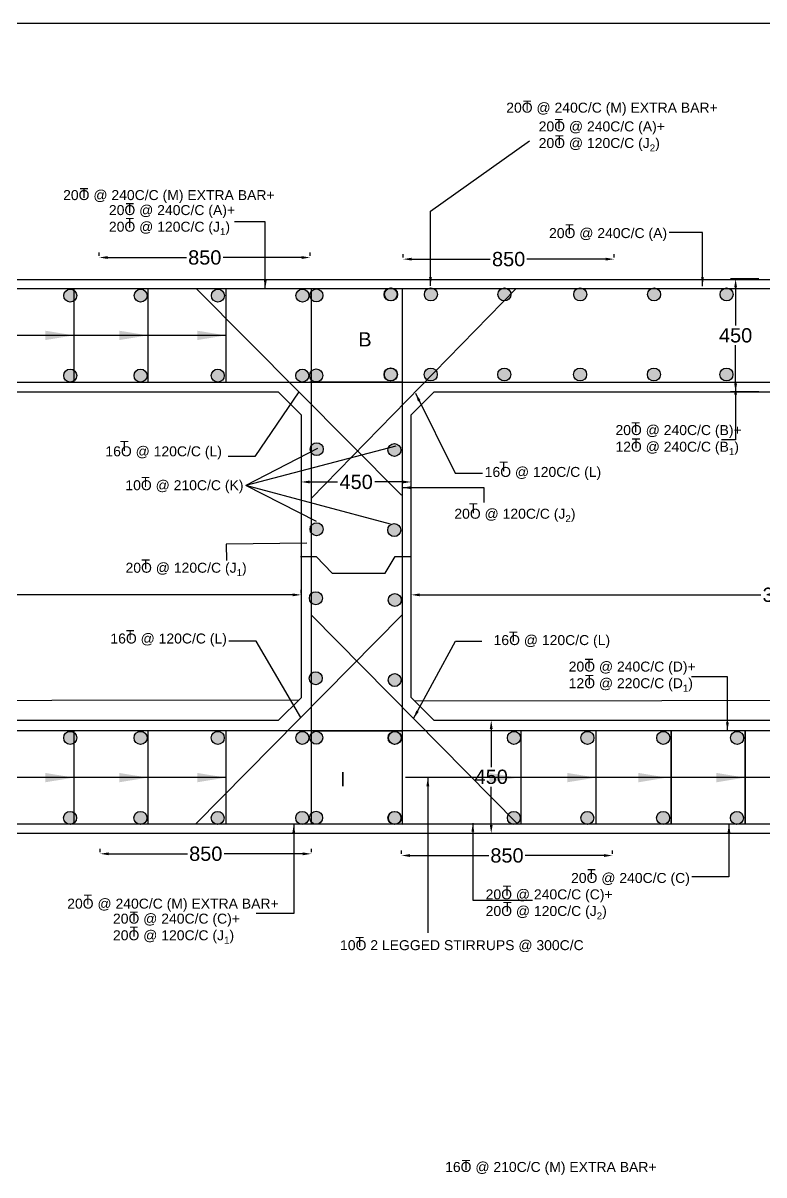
# Model space of a CAD drawing. Header units: metres. Extents: x 450 to 1759, y 456 to 572.
# Drawn here: x 1590.72 to 1616.68, y 512.8 to 553.19 of the extents above; entities that cross this region are included whole.
import ezdxf

# ---------------------------------------------------------------- set-up
doc = ezdxf.new("R2010")
doc.units = ezdxf.units.M
doc.header["$MEASUREMENT"] = 0
doc.layers.add('DIMENSION', color=255, linetype='Continuous')
doc.layers.add('DRAWING', color=7, linetype='Continuous')
doc.styles.get("Standard").update_dxf_attribs({"font": 'arial.ttf'})
doc.dimstyles.get("Standard").update_dxf_attribs({"dimtxt": 0.5, "dimasz": 0.3, "dimexe": 0.18, "dimexo": 0.0625, "dimgap": 0.09, "dimtad": 0, "dimtih": 1, "dimtoh": 1, "dimdec": 4, "dimzin": 0, "dimdsep": 46, "dimtxsty": 'Standard', "dimcen": 0.09, "dimadec": 0, "dimazin": 0, "dimtfac": 1, "dimtdec": 4, "dimtofl": 0, "dimtmove": 0, "dimatfit": 3, "dimfxl": 1, "dimtolj": 1, "dimtzin": 0, "dimarcsym": 0})

# ---------------------------------------------------------------- blocks, each defined once
blk = doc.blocks.new('*D61')
at = {"layer": 'Defpoints', "color": 0, "ltscale": 0.1, "transparency": 16777216}
for p in [(1574.283, 533.142), (1600.461, 533.142), (1600.461, 533.142)]:
    blk.add_point(p, dxfattribs=at)
at = {"layer": 'DIMENSION', "color": 0, "lineweight": -2, "ltscale": 0.1, "transparency": 16777216}
for p, q in [((1574.283, 533.204), (1574.283, 533.322)), ((1574.583, 533.142), (1586.537, 533.142)), ((1600.161, 533.142), (1588.208, 533.142)), ((1600.461, 533.204), (1600.461, 533.322))]:
    blk.add_line(p, q, dxfattribs=at)
at = {"layer": 'DIMENSION', "color": 0, "ltscale": 0.1, "transparency": 16777216}
for points in [[(1574.583, 533.192), (1574.583, 533.092), (1574.283, 533.142)], [(1600.161, 533.192), (1600.161, 533.092), (1600.461, 533.142)]]:
    blk.add_solid(points, dxfattribs=at)
at = {"layer": 'DIMENSION', "color": 0, "ltscale": 0.1, "transparency": 16777216, "insert": (1587.372, 533.142), "char_height": 0.5, "attachment_point": 5}
blk.add_mtext('\\A1;3000', dxfattribs=at)
blk = doc.blocks.new('*D64')
at = {"layer": 'Defpoints', "color": 0, "ltscale": 0.1, "transparency": 16777216}
for p in [(1593.386, 544.962), (1600.784, 544.97), (1600.784, 544.962)]:
    blk.add_point(p, dxfattribs=at)
at = {"layer": 'DIMENSION', "color": 0, "lineweight": -2, "ltscale": 0.1, "transparency": 16777216}
for p, q in [((1593.386, 545.024), (1593.386, 545.15)), ((1593.686, 544.97), (1596.443, 544.97)), ((1600.484, 544.97), (1597.727, 544.97)), ((1600.784, 545.024), (1600.784, 545.15))]:
    blk.add_line(p, q, dxfattribs=at)
at = {"layer": 'DIMENSION', "color": 0, "ltscale": 0.1, "transparency": 16777216}
for points in [[(1593.686, 545.02), (1593.686, 544.92), (1593.386, 544.97)], [(1600.484, 545.02), (1600.484, 544.92), (1600.784, 544.97)]]:
    blk.add_solid(points, dxfattribs=at)
at = {"layer": 'DIMENSION', "color": 0, "ltscale": 0.1, "transparency": 16777216, "insert": (1597.085, 544.97), "char_height": 0.5, "attachment_point": 5}
blk.add_mtext('\\A1;850', dxfattribs=at)
blk = doc.blocks.new('*D66')
at = {"layer": 'Defpoints', "color": 0, "ltscale": 0.1, "transparency": 16777216}
for p in [(1593.421, 524.054), (1600.82, 524.063), (1600.82, 524.054)]:
    blk.add_point(p, dxfattribs=at)
at = {"layer": 'DIMENSION', "color": 0, "lineweight": -2, "ltscale": 0.1, "transparency": 16777216}
for p, q in [((1593.421, 524.117), (1593.421, 524.243)), ((1593.721, 524.063), (1596.479, 524.063)), ((1600.52, 524.063), (1597.762, 524.063)), ((1600.82, 524.117), (1600.82, 524.243))]:
    blk.add_line(p, q, dxfattribs=at)
at = {"layer": 'DIMENSION', "color": 0, "ltscale": 0.1, "transparency": 16777216}
for points in [[(1593.721, 524.113), (1593.721, 524.013), (1593.421, 524.063)], [(1600.52, 524.113), (1600.52, 524.013), (1600.82, 524.063)]]:
    blk.add_solid(points, dxfattribs=at)
at = {"layer": 'DIMENSION', "color": 0, "ltscale": 0.1, "transparency": 16777216, "insert": (1597.12, 524.063), "char_height": 0.5, "attachment_point": 5}
blk.add_mtext('\\A1;850', dxfattribs=at)
blk = doc.blocks.new('*D77')
at = {"layer": 'Defpoints', "color": 0, "ltscale": 0.1, "transparency": 16777216}
for p in [(1604.322, 533.142), (1630.5, 533.142), (1630.5, 533.142)]:
    blk.add_point(p, dxfattribs=at)
at = {"layer": 'DIMENSION', "color": 0, "lineweight": -2, "ltscale": 0.1, "transparency": 16777216}
for p, q in [((1604.322, 533.204), (1604.322, 533.322)), ((1604.622, 533.142), (1616.575, 533.142)), ((1630.2, 533.142), (1618.246, 533.142)), ((1630.5, 533.204), (1630.5, 533.322))]:
    blk.add_line(p, q, dxfattribs=at)
at = {"layer": 'DIMENSION', "color": 0, "ltscale": 0.1, "transparency": 16777216}
for points in [[(1604.622, 533.192), (1604.622, 533.092), (1604.322, 533.142)], [(1630.2, 533.192), (1630.2, 533.092), (1630.5, 533.142)]]:
    blk.add_solid(points, dxfattribs=at)
at = {"layer": 'DIMENSION', "color": 0, "ltscale": 0.1, "transparency": 16777216, "insert": (1617.411, 533.142), "char_height": 0.5, "attachment_point": 5}
blk.add_mtext('\\A1;3000', dxfattribs=at)
blk = doc.blocks.new('*D73')
at = {"layer": 'Defpoints', "color": 0, "ltscale": 0.1, "transparency": 16777216}
for p in [(1604.036, 544.905), (1611.434, 544.913), (1611.434, 544.905)]:
    blk.add_point(p, dxfattribs=at)
at = {"layer": 'DIMENSION', "color": 0, "lineweight": -2, "ltscale": 0.1, "transparency": 16777216}
for p, q in [((1604.036, 544.967), (1604.036, 545.093)), ((1604.336, 544.913), (1607.093, 544.913)), ((1611.134, 544.913), (1608.377, 544.913)), ((1611.434, 544.967), (1611.434, 545.093))]:
    blk.add_line(p, q, dxfattribs=at)
at = {"layer": 'DIMENSION', "color": 0, "ltscale": 0.1, "transparency": 16777216}
for points in [[(1604.336, 544.963), (1604.336, 544.863), (1604.036, 544.913)], [(1611.134, 544.963), (1611.134, 544.863), (1611.434, 544.913)]]:
    blk.add_solid(points, dxfattribs=at)
at = {"layer": 'DIMENSION', "color": 0, "ltscale": 0.1, "transparency": 16777216, "insert": (1607.735, 544.913), "char_height": 0.5, "attachment_point": 5}
blk.add_mtext('\\A1;850', dxfattribs=at)
blk = doc.blocks.new('*D75')
at = {"layer": 'Defpoints', "color": 0, "ltscale": 0.1, "transparency": 16777216}
for p in [(1603.978, 523.995), (1611.376, 524.003), (1611.376, 523.995)]:
    blk.add_point(p, dxfattribs=at)
at = {"layer": 'DIMENSION', "color": 0, "lineweight": -2, "ltscale": 0.1, "transparency": 16777216}
for p, q in [((1603.978, 524.057), (1603.978, 524.183)), ((1604.278, 524.003), (1607.035, 524.003)), ((1611.076, 524.003), (1608.319, 524.003)), ((1611.376, 524.057), (1611.376, 524.183))]:
    blk.add_line(p, q, dxfattribs=at)
at = {"layer": 'DIMENSION', "color": 0, "ltscale": 0.1, "transparency": 16777216}
for points in [[(1604.278, 524.053), (1604.278, 523.953), (1603.978, 524.003)], [(1611.076, 524.053), (1611.076, 523.953), (1611.376, 524.003)]]:
    blk.add_solid(points, dxfattribs=at)
at = {"layer": 'DIMENSION', "color": 0, "ltscale": 0.1, "transparency": 16777216, "insert": (1607.677, 524.003), "char_height": 0.5, "attachment_point": 5}
blk.add_mtext('\\A1;850', dxfattribs=at)
blk = doc.blocks.new('*D88')
at = {"layer": 'Defpoints', "color": 0, "ltscale": 0.1, "transparency": 16777216}
for p in [(1600.461, 537.454), (1604.322, 537.1), (1604.322, 537.1)]:
    blk.add_point(p, dxfattribs=at)
at = {"layer": 'DIMENSION', "color": 0, "lineweight": -2, "ltscale": 0.1, "transparency": 16777216}
for p, q in [((1600.461, 537.391), (1600.461, 536.92)), ((1604.322, 537.162), (1604.322, 537.28)), ((1600.761, 537.1), (1601.74, 537.1)), ((1604.022, 537.1), (1603.043, 537.1))]:
    blk.add_line(p, q, dxfattribs=at)
at = {"layer": 'DIMENSION', "color": 0, "ltscale": 0.1, "transparency": 16777216}
for points in [[(1600.761, 537.15), (1600.761, 537.05), (1600.461, 537.1)], [(1604.022, 537.15), (1604.022, 537.05), (1604.322, 537.1)]]:
    blk.add_solid(points, dxfattribs=at)
at = {"layer": 'DIMENSION', "color": 0, "ltscale": 0.1, "transparency": 16777216, "insert": (1602.391, 537.1), "char_height": 0.5, "attachment_point": 5}
blk.add_mtext('\\A1;450', dxfattribs=at)
blk = doc.blocks.new('*D92')
at = {"layer": 'Defpoints', "color": 0, "ltscale": 0.1, "transparency": 16777216}
for p in [(1608.007, 528.741), (1607.125, 524.779), (1608.007, 524.779)]:
    blk.add_point(p, dxfattribs=at)
at = {"layer": 'DIMENSION', "color": 0, "lineweight": -2, "ltscale": 0.1, "transparency": 16777216}
for p, q in [((1607.944, 528.741), (1606.945, 528.741)), ((1607.125, 528.441), (1607.125, 527.105)), ((1607.125, 525.079), (1607.125, 526.415)), ((1607.944, 524.779), (1606.945, 524.779))]:
    blk.add_line(p, q, dxfattribs=at)
at = {"layer": 'DIMENSION', "color": 0, "ltscale": 0.1, "transparency": 16777216}
for points in [[(1607.075, 528.441), (1607.175, 528.441), (1607.125, 528.741)], [(1607.075, 525.079), (1607.175, 525.079), (1607.125, 524.779)]]:
    blk.add_solid(points, dxfattribs=at)
at = {"layer": 'DIMENSION', "color": 0, "ltscale": 0.1, "transparency": 16777216, "insert": (1607.125, 526.76), "char_height": 0.5, "attachment_point": 5}
blk.add_mtext('\\A1;450', dxfattribs=at)
blk = doc.blocks.new('*D95')
at = {"layer": 'Defpoints', "color": 0, "ltscale": 0.1, "transparency": 16777216}
for p in [(1616.572, 544.22), (1615.69, 540.258), (1616.572, 540.258)]:
    blk.add_point(p, dxfattribs=at)
at = {"layer": 'DIMENSION', "color": 0, "lineweight": -2, "ltscale": 0.1, "transparency": 16777216}
for p, q in [((1616.509, 544.22), (1615.51, 544.22)), ((1615.69, 543.92), (1615.69, 542.584)), ((1615.69, 540.558), (1615.69, 541.894)), ((1616.509, 540.258), (1615.51, 540.258))]:
    blk.add_line(p, q, dxfattribs=at)
at = {"layer": 'DIMENSION', "color": 0, "ltscale": 0.1, "transparency": 16777216}
for points in [[(1615.64, 543.92), (1615.74, 543.92), (1615.69, 544.22)], [(1615.64, 540.558), (1615.74, 540.558), (1615.69, 540.258)]]:
    blk.add_solid(points, dxfattribs=at)
at = {"layer": 'DIMENSION', "color": 0, "ltscale": 0.1, "transparency": 16777216, "insert": (1615.69, 542.239), "char_height": 0.5, "attachment_point": 5}
blk.add_mtext('\\A1;450', dxfattribs=at)

msp = doc.modelspace()

# ---------------------------------------------------------------- hatches: boundary and pattern name
at = {"layer": 'DRAWING', "ltscale": 0.1}
h = msp.add_hatch(color=7, dxfattribs=at)
h.dxf.hatch_style = 1
h.paths.add_polyline_path([(1592.59991, 543.63442, 1), (1592.14454, 543.63442, 1)])
h.paths.add_polyline_path([(1592.13997, 540.82852, 1), (1592.59535, 540.82852, 1)])
h = msp.add_hatch(color=7, dxfattribs=at)
h.dxf.hatch_style = 1
h.paths.add_polyline_path([(1595.06555, 543.63442, 1), (1594.61018, 543.63442, 1)])
h.paths.add_polyline_path([(1594.60561, 540.82852, 1), (1595.06098, 540.82852, 1)])
h = msp.add_hatch(color=7, dxfattribs=at)
h.dxf.hatch_style = 1
h.paths.add_polyline_path([(1597.77281, 543.63442, 1), (1597.31744, 543.63442, 1)])
h.paths.add_polyline_path([(1597.31287, 540.82852, 1), (1597.76824, 540.82852, 1)])
h = msp.add_hatch(color=7, dxfattribs=at)
h.dxf.hatch_style = 1
h.paths.add_polyline_path([(1600.73563, 543.63442, 1), (1600.28025, 543.63442, 1)])
h.paths.add_polyline_path([(1600.27569, 540.82852, 1), (1600.73106, 540.82852, 1)])
h = msp.add_hatch(color=7, dxfattribs=at)
h.dxf.hatch_style = 1
h.paths.add_polyline_path([(1601.2246, 543.63984, 1), (1600.76923, 543.63984, 1)])
h.paths.add_polyline_path([(1600.76467, 540.83394, 1), (1601.22004, 540.83394, 1)])
h = msp.add_hatch(color=7, dxfattribs=at)
h.dxf.hatch_style = 1
h.paths.add_polyline_path([(1603.82701, 543.67467, 1), (1603.37164, 543.67467, 1)])
h.paths.add_polyline_path([(1603.36707, 540.86877, 1), (1603.82244, 540.86877, 1)])
h = msp.add_hatch(color=7, dxfattribs=at)
h.dxf.hatch_style = 1
h.paths.add_polyline_path([(1603.84123, 543.67473, 1), (1603.38586, 543.67473, 1)])
h.paths.add_polyline_path([(1603.38129, 540.86884, 1), (1603.83666, 540.86884, 1)])
h = msp.add_hatch(color=7, dxfattribs=at)
h.dxf.hatch_style = 1
h.paths.add_polyline_path([(1605.23815, 543.67467, 1), (1604.78278, 543.67467, 1)])
h.paths.add_polyline_path([(1604.77822, 540.86877, 1), (1605.23359, 540.86877, 1)])
h = msp.add_hatch(color=7, dxfattribs=at)
h.dxf.hatch_style = 1
h.paths.add_polyline_path([(1607.81425, 543.67467, 1), (1607.35888, 543.67467, 1)])
h.paths.add_polyline_path([(1607.35431, 540.86877, 1), (1607.80968, 540.86877, 1)])
h = msp.add_hatch(color=7, dxfattribs=at)
h.dxf.hatch_style = 1
h.paths.add_polyline_path([(1610.47158, 543.67467, 1), (1610.01621, 543.67467, 1)])
h.paths.add_polyline_path([(1610.01165, 540.86877, 1), (1610.46702, 540.86877, 1)])
h = msp.add_hatch(color=7, dxfattribs=at)
h.dxf.hatch_style = 1
h.paths.add_polyline_path([(1613.05885, 543.67467, 1), (1612.60348, 543.67467, 1)])
h.paths.add_polyline_path([(1612.59891, 540.86877, 1), (1613.05428, 540.86877, 1)])
h = msp.add_hatch(color=7, dxfattribs=at)
h.dxf.hatch_style = 1
h.paths.add_polyline_path([(1615.60223, 543.67467, 1), (1615.14685, 543.67467, 1)])
h.paths.add_polyline_path([(1615.14229, 540.86877, 1), (1615.59766, 540.86877, 1)])
h = msp.add_hatch(color=7, dxfattribs=at)
h.dxf.hatch_style = 1
h.paths.add_polyline_path([(1601.23645, 538.25081, 1), (1600.78107, 538.25081, 1)])
h.paths.add_polyline_path([(1600.77651, 535.44492, 1), (1601.23188, 535.44492, 1)])
h = msp.add_hatch(color=7, dxfattribs=at)
h.dxf.hatch_style = 1
h.paths.add_polyline_path([(1603.95719, 538.22087, 1), (1603.50182, 538.22087, 1)])
h.paths.add_polyline_path([(1603.49725, 535.41498, 1), (1603.95262, 535.41498, 1)])
h = msp.add_hatch(color=7, dxfattribs=at)
h.dxf.hatch_style = 1
h.paths.add_polyline_path([(1601.20548, 533.0257, 1), (1600.7501, 533.0257, 1)])
h.paths.add_polyline_path([(1600.74554, 530.2198, 1), (1601.20091, 530.2198, 1)])
h = msp.add_hatch(color=7, dxfattribs=at)
h.dxf.hatch_style = 1
h.paths.add_polyline_path([(1603.97304, 532.96192, 1), (1603.51767, 532.96192, 1)])
h.paths.add_polyline_path([(1603.5131, 530.15603, 1), (1603.96848, 530.15603, 1)])
h = msp.add_hatch(color=7, dxfattribs=at)
h.dxf.hatch_style = 1
h.paths.add_polyline_path([(1592.59588, 528.129, 1), (1592.14051, 528.129, 1)])
h.paths.add_polyline_path([(1592.13594, 525.32311, 1), (1592.59132, 525.32311, 1)])
h = msp.add_hatch(color=7, dxfattribs=at)
h.dxf.hatch_style = 1
h.paths.add_polyline_path([(1595.06152, 528.129, 1), (1594.60615, 528.129, 1)])
h.paths.add_polyline_path([(1594.60158, 525.32311, 1), (1595.05695, 525.32311, 1)])
h = msp.add_hatch(color=7, dxfattribs=at)
h.dxf.hatch_style = 1
h.paths.add_polyline_path([(1597.76878, 528.129, 1), (1597.31341, 528.129, 1)])
h.paths.add_polyline_path([(1597.30884, 525.32311, 1), (1597.76421, 525.32311, 1)])
h = msp.add_hatch(color=7, dxfattribs=at)
h.dxf.hatch_style = 1
h.paths.add_polyline_path([(1600.73159, 528.129, 1), (1600.27622, 528.129, 1)])
h.paths.add_polyline_path([(1600.27166, 525.32311, 1), (1600.72703, 525.32311, 1)])
h = msp.add_hatch(color=7, dxfattribs=at)
h.dxf.hatch_style = 1
h.paths.add_polyline_path([(1601.22057, 528.13443, 1), (1600.7652, 528.13443, 1)])
h.paths.add_polyline_path([(1600.76063, 525.32853, 1), (1601.21601, 525.32853, 1)])
h = msp.add_hatch(color=7, dxfattribs=at)
h.dxf.hatch_style = 1
h.paths.add_polyline_path([(1603.96559, 528.129, 1), (1603.51022, 528.129, 1)])
h.paths.add_polyline_path([(1603.50566, 525.32311, 1), (1603.96103, 525.32311, 1)])
h = msp.add_hatch(color=7, dxfattribs=at)
h.dxf.hatch_style = 1
h.paths.add_polyline_path([(1603.97981, 528.12907, 1), (1603.52444, 528.12907, 1)])
h.paths.add_polyline_path([(1603.51988, 525.32317, 1), (1603.97525, 525.32317, 1)])
h = msp.add_hatch(color=7, dxfattribs=at)
h.dxf.hatch_style = 1
h.paths.add_polyline_path([(1608.14927, 528.129, 1), (1607.6939, 528.129, 1)])
h.paths.add_polyline_path([(1607.68933, 525.32311, 1), (1608.1447, 525.32311, 1)])
h = msp.add_hatch(color=7, dxfattribs=at)
h.dxf.hatch_style = 1
h.paths.add_polyline_path([(1610.72537, 528.129, 1), (1610.26999, 528.129, 1)])
h.paths.add_polyline_path([(1610.26543, 525.32311, 1), (1610.7208, 525.32311, 1)])
h = msp.add_hatch(color=7, dxfattribs=at)
h.dxf.hatch_style = 1
h.paths.add_polyline_path([(1613.3827, 528.129, 1), (1612.92733, 528.129, 1)])
h.paths.add_polyline_path([(1612.92276, 525.32311, 1), (1613.37813, 525.32311, 1)])
h = msp.add_hatch(color=7, dxfattribs=at)
h.dxf.hatch_style = 1
h.paths.add_polyline_path([(1615.96997, 528.129, 1), (1615.51459, 528.129, 1)])
h.paths.add_polyline_path([(1615.51003, 525.32311, 1), (1615.9654, 525.32311, 1)])

# ---------------------------------------------------------------- linework, layer by layer
for points in [[(1560.28366, 553.19155), (1758.6676, 553.19155), (1758.6676, 456.34933), (1560.28366, 456.34933)], [(1570.40628, 544.1995), (1694.72557, 544.1995), (1694.72052, 524.77935), (1570.40123, 524.77935)], [(1570.72694, 543.87875), (1694.40474, 543.87875), (1694.39985, 525.10009), (1570.72206, 525.10009)], [(1573.98023, 540.60139), (1600.81284, 540.60139), (1600.81284, 528.3725), (1573.98023, 528.3725)], [(1604.01874, 540.60139), (1630.85135, 540.60139), (1630.85135, 528.3725), (1604.01874, 528.3725)], [(1575.09128, 540.2584), (1599.66127, 540.2584), (1600.46127, 539.45029), (1600.46127, 529.53761), (1599.65316, 528.73761), (1575.08317, 528.73761), (1574.28317, 529.54572), (1574.28317, 539.4584)], [(1605.12979, 540.2584), (1629.69978, 540.2584), (1630.49978, 539.45029), (1630.49978, 529.53761), (1629.69167, 528.73761), (1605.12169, 528.73761), (1604.32169, 529.54572), (1604.32169, 539.4584)]]:
    msp.add_lwpolyline(points, close=True, dxfattribs=at)
for points in [[(1592.49677, 543.87875), (1592.49677, 543.87875), (1592.49677, 540.60139)], [(1595.08945, 543.87875), (1595.08945, 543.87875), (1595.08945, 540.60139)], [(1596.78786, 543.87875), (1603.97451, 536.63572)], [(1597.82255, 543.87875), (1597.82255, 543.87875), (1597.82255, 540.60139)], [(1600.81284, 543.87875), (1600.81284, 543.87875), (1600.81284, 525.10009)], [(1600.81284, 536.51981), (1607.99425, 543.87875)], [(1604.003, 543.87875), (1604.003, 543.87875), (1604.003, 525.10009)], [(1604.01874, 540.60139), (1600.76461, 540.60224)], [(1600.81284, 540.60139), (1604.03172, 540.60139)], [(1600.38119, 540.25724), (1598.8437, 537.99714), (1597.90565, 537.99714)], [(1603.78502, 538.35358), (1598.5266, 536.98053)], [(1601.03692, 538.27439), (1598.5266, 536.98053)], [(1603.60004, 535.62066), (1598.5266, 536.98053)], [(1600.99726, 535.7131), (1598.5266, 536.98053)], [(1600.65764, 534.95782), (1597.83834, 534.91628), (1597.84668, 534.35078)], [(1600.44227, 534.48942), (1600.99269, 534.48942), (1601.5522, 533.89953), (1603.40281, 533.89953), (1603.75326, 534.48318), (1604.32169, 534.48318)], [(1596.7632, 525.10009), (1603.99008, 532.4343)], [(1600.81284, 532.44585), (1608.05805, 525.10009)], [(1600.45133, 528.843), (1598.88336, 531.51328), (1597.92895, 531.51328)], [(1574.40456, 529.4231), (1600.37896, 529.45613)], [(1604.44307, 529.4231), (1630.41748, 529.45613)], [(1592.49274, 528.37334), (1592.49274, 528.37334), (1592.49274, 525.09598)], [(1592.49677, 528.3725), (1592.49677, 525.10009)], [(1595.08542, 528.37334), (1595.08542, 528.37334), (1595.08542, 525.09598)], [(1595.08945, 528.3725), (1595.08945, 525.10009)], [(1597.81852, 528.37334), (1597.81852, 528.37334), (1597.81852, 525.09598)], [(1597.82255, 528.3725), (1597.82255, 525.10009)], [(1604.01874, 528.3725), (1600.76143, 528.37334)], [(1600.81284, 528.3725), (1603.97767, 528.3725)], [(1608.15957, 528.37334), (1608.15957, 528.37334), (1608.15957, 525.09598)], [(1608.16361, 528.3725), (1608.16361, 525.10009)], [(1610.78966, 528.37334), (1610.78966, 528.37334), (1610.78966, 525.09598)], [(1610.79369, 528.3725), (1610.79369, 525.10009)], [(1613.42369, 528.37334), (1613.42369, 528.37334), (1613.42369, 525.09598)], [(1613.42772, 528.3725), (1613.42772, 525.10009)], [(1616.01632, 528.37334), (1616.01632, 528.37334), (1616.01632, 525.09598)], [(1616.02035, 528.3725), (1616.02035, 525.10009)], [(1604.01471, 525.09598), (1600.76057, 525.09683)]]:
    msp.add_lwpolyline(points, dxfattribs=at)
for centre in [(1592.37223, 543.63442), (1594.83786, 543.63442), (1597.54512, 543.63442), (1600.50794, 543.63442), (1600.99692, 543.63984), (1603.59932, 543.67467), (1603.61354, 543.67473), (1605.01047, 543.67467), (1607.58656, 543.67467), (1610.2439, 543.67467), (1612.83116, 543.67467), (1615.37454, 543.67467), (1592.36766, 540.82852), (1594.8333, 540.82852), (1597.54056, 540.82852), (1600.50337, 540.82852), (1600.99235, 540.83394), (1603.59476, 540.86877), (1603.60898, 540.86884), (1605.0059, 540.86877), (1607.582, 540.86877), (1610.23933, 540.86877), (1612.8266, 540.86877), (1615.36998, 540.86877), (1601.00876, 538.25081), (1603.7295, 538.22087), (1601.0042, 535.44492), (1603.72494, 535.41498), (1600.97779, 533.0257), (1603.74536, 532.96192), (1600.97322, 530.2198), (1603.74079, 530.15603), (1592.36819, 528.129), (1594.83383, 528.129), (1597.54109, 528.129), (1600.50391, 528.129), (1600.99289, 528.13443), (1603.73791, 528.129), (1603.75213, 528.12907), (1607.92158, 528.129), (1610.49768, 528.129), (1613.15501, 528.129), (1615.74228, 528.129), (1592.36363, 525.32311), (1594.82927, 525.32311), (1597.53653, 525.32311), (1600.49934, 525.32311), (1600.98832, 525.32853), (1603.73334, 525.32311), (1603.74756, 525.32317), (1607.91702, 525.32311), (1610.49311, 525.32311), (1613.15045, 525.32311), (1615.73771, 525.32311)]:
    msp.add_circle(centre, 0.22769, dxfattribs=at)

# ---------------------------------------------------------------- texts
at = {"layer": 'DIMENSION', "attachment_point": 1}
for s, insert, char_height, width in [('\\A1;20O @ 240C/C (M) EXTRA BAR+', (1607.65119, 550.39955), 0.35, 7.8581119), ('T', (1608.23472, 550.47008), 0.35, 6.1085956), ('\\A1;20O @ 240C/C (A)+\\P20O @ 120C/C (J{\\H0.7x;\\S^ 2;})', (1608.78844, 549.74246), 0.35, 6.1085956), ('T', (1609.34684, 549.8251), 0.35, 0.2496794), ('T', (1609.35956, 549.25889), 0.35, 0.2496794), ('\\A1;20O @ 240C/C (M) EXTRA BAR+', (1592.12088, 547.33446), 0.35, 7.8581119), ('T', (1592.70441, 547.40498), 0.35, 6.1085956), ('T', (1594.30843, 546.87872), 0.35, 6.1085956), ('\\A1;20O @ 240C/C (A)+\\P20O @ 120C/C (J{\\H0.7x;\\S^ 1;})', (1593.7249, 546.80819), 0.35, 6.1085956), ('T', (1594.30828, 546.35648), 0.35, 6.1085956), ('T', (1609.71709, 546.13555), 0.35, 0.2496794), ('20O @ 240C/C (A)', (1609.15094, 546.00175), 0.35, 6.1085956), ('B', (1602.46702, 542.35065), 0.5, 0.2496794), ('T', (1612.03921, 539.19223), 0.35, 0.2496794), ('\\A1;20O @ 240C/C (B)+\\P12O @ 240C/C (B{\\H0.7x;\\S^ 1;})', (1611.47911, 539.09501), 0.35, 6.1085956), ('T', (1594.11691, 538.54096), 0.35, 0.2496794), ('T', (1612.05193, 538.62602), 0.35, 0.2496794), ('\\A1;16O @ 120C/C (L)', (1593.60235, 538.35029), 0.35, 6.1085956), ('\\A1;16O @ 120C/C (L)', (1606.89572, 537.6273), 0.35, 6.1085956), ('T', (1607.41028, 537.81797), 0.35, 0.2496794), ('\\A1;10O @ 210C/C (K)', (1594.30335, 537.16102), 0.35, 6.1085956), ('T', (1594.8583, 537.27723), 0.35, 0.2496794), ('\\A1;20O @ 120C/C (J{\\H0.7x;\\S^ 2;})', (1605.83209, 536.16145), 0.35, 6.1085956), ('T', (1606.34665, 536.35212), 0.35, 0.2496794), ('T', (1594.86321, 534.38418), 0.35, 0.2496794), ('\\A1;20O @ 120C/C (J{\\H0.7x;\\S^ 1;})', (1594.30826, 534.26796), 0.35, 6.1085956), ('\\A1;16O @ 120C/C (L)', (1593.77678, 531.78673), 0.35, 6.1085956), ('T', (1594.32146, 531.90726), 0.35, 0.2496794), ('\\A1;16O @ 120C/C (L)', (1607.20792, 531.73155), 0.35, 6.1085956), ('T', (1607.75261, 531.85207), 0.35, 0.2496794), ('\\A1;20O @ 240C/C (D)+\\P12O @ 220C/C (D{\\H0.7x;\\S^ 1;})', (1609.83977, 530.8025), 0.35, 6.1085956), ('T', (1610.39987, 530.89972), 0.35, 0.2496794), ('T', (1610.41259, 530.3335), 0.35, 0.2496794), ('I', (1601.82756, 526.92867), 0.5, 0.2496794), ('T', (1610.489, 523.52487), 0.35, 0.2496794), ('20O @ 240C/C (C)', (1609.92286, 523.39107), 0.35, 6.1085956), ('T', (1592.83715, 522.63235), 0.35, 6.1085956), ('\\A1;20O @ 240C/C (C)+\\P20O @ 120C/C (J{\\H0.7x;\\S^ 2;})', (1606.92937, 522.81583), 0.35, 6.1085956), ('T', (1607.52469, 522.94504), 0.35, 0.2496794), ('\\A1;20O @ 240C/C (M) EXTRA BAR+', (1592.26377, 522.49146), 0.35, 7.8581119), ('T', (1607.53742, 522.37883), 0.35, 0.2496794), ('\\A1;20O @ 240C/C (C)+\\P20O @ 120C/C (J{\\H0.7x;\\S^ 1;})', (1593.8678, 521.9652), 0.35, 6.1085956), ('T', (1594.45133, 522.03573), 0.35, 6.1085956), ('T', (1594.45118, 521.51349), 0.35, 6.1085956), ('10O 2 LEGGED STIRRUPS @ 300C/C  ', (1601.82685, 521.03483), 0.35, 9.8799394), ('T', (1602.36495, 521.14968), 0.35, 0.2496794), ('\\A1;16O @ 210C/C (M) EXTRA BAR+', (1605.50903, 513.25839), 0.35, 7.8581119), ('T', (1606.09256, 513.32892), 0.35, 6.1085956)]:
    msp.add_mtext(s, dxfattribs=dict(at, insert=insert, char_height=char_height, width=width))

# ---------------------------------------------------------------- dimensions: what is measured, and where the dimension line sits
at = {"layer": 'DIMENSION', "ltscale": 0.1}
for base, p1, p2, text, picture, middle in [((1600.78435, 544.97006), (1593.38603, 544.96158), (1600.78435, 544.96158), '850', '*D64', (1597.08519, 544.97006)), ((1611.43416, 544.9133), (1604.03584, 544.90483), (1611.43416, 544.90483), '850', '*D73', (1607.735, 544.9133)), ((1604.32169, 537.09954), (1600.46127, 537.45366), (1604.32169, 537.09954), '450', '*D88', (1602.39148, 537.09954)), ((1600.46127, 533.14166), (1574.28317, 533.14166), (1600.46127, 533.14166), '3000', '*D61', (1587.37222, 533.14166)), ((1630.49978, 533.14166), (1604.32169, 533.14166), (1630.49978, 533.14166), '3000', '*D77', (1617.41073, 533.14166)), ((1600.81961, 524.06279), (1593.42128, 524.05432), (1600.81961, 524.05432), '850', '*D66', (1597.12045, 524.06279)), ((1611.37628, 524.00327), (1603.97796, 523.9948), (1611.37628, 523.9948), '850', '*D75', (1607.67712, 524.00327))]:
    dim = msp.add_linear_dim(base=base, p1=p1, p2=p2, text=text, dimstyle='Standard', dxfattribs=at)
    dim.commit()
    dim.dimension.update_dxf_attribs({"geometry": picture, "text_midpoint": middle})
for base, p1, p2, picture, middle in [((1615.68976, 540.2584), (1616.57169, 544.21993), (1616.57169, 540.2584), '*D95', (1615.68976, 542.23917)), ((1607.12479, 524.77935), (1608.00672, 528.74088), (1608.00672, 524.77935), '*D92', (1607.12479, 526.76011))]:
    dim = msp.add_linear_dim(base=base, p1=p1, p2=p2, angle=90, text='450', dimstyle='Standard', dxfattribs=at)
    dim.commit()
    dim.dimension.update_dxf_attribs({"geometry": picture, "text_midpoint": middle})

# ---------------------------------------------------------------- leaders
at = {"layer": 'DRAWING', "ltscale": 0.1}
for points, override in [([(1604.99505, 543.9831), (1604.99505, 546.59154), (1608.46401, 549.06415)], {"dimgap": 0.09, "dimtad": 0}), ([(1599.20566, 543.87875), (1599.20566, 546.22343), (1598.12651, 546.22343)], {"dimgap": 0.09, "dimtad": 0}), ([(1614.52961, 543.9709), (1614.52961, 545.8464), (1613.3633, 545.8464)], {"dimgap": 0.09, "dimtad": 0}), ([(1592.49677, 542.24007), (1589.76367, 542.24007)], {"dimasz": 1, "dimgap": 0.09, "dimtad": 0}), ([(1595.08945, 542.24007), (1592.35635, 542.24007)], {"dimasz": 1, "dimgap": 0.09, "dimtad": 0}), ([(1597.82255, 542.24007), (1595.08945, 542.24007)], {"dimasz": 1, "dimgap": 0.09, "dimtad": 0}), ([(1615.68976, 540.45888), (1615.68976, 538.57907), (1615.19574, 538.57907)], {"dimgap": 0.09, "dimtad": 0}), ([(1604.4687, 540.21452), (1605.86332, 537.40591), (1606.81683, 537.40591)], {"dimgap": 0.09, "dimtad": 0}), ([(1604.003, 536.90087), (1606.87099, 536.90087), (1606.87099, 536.38444)], {"dimgap": 0.09, "dimtad": 0}), ([(1604.39943, 528.80238), (1605.87528, 531.52061), (1606.79409, 531.52061)], {"dimgap": 0.09, "dimtad": 0}), ([(1615.40312, 528.3725), (1615.40312, 530.2685), (1614.13849, 530.2685)], {"dimgap": 0.09, "dimtad": 0}), ([(1592.49274, 526.73466), (1589.75964, 526.73466)], {"dimasz": 1, "dimgap": 0.09, "dimtad": 0}), ([(1595.08542, 526.73466), (1592.35232, 526.73466)], {"dimasz": 1, "dimgap": 0.09, "dimtad": 0}), ([(1597.81852, 526.73466), (1595.08542, 526.73466)], {"dimasz": 1, "dimgap": 0.09, "dimtad": 0}), ([(1608.05656, 526.73466), (1604.12252, 526.73466)], {"dimasz": 1, "dimgap": 0.09, "dimtad": 0}), ([(1604.90315, 526.73466), (1604.90315, 521.29584)], {"dimgap": 0.09, "dimtad": 0}), ([(1610.78966, 526.73466), (1608.05656, 526.73466)], {"dimasz": 1, "dimgap": 0.09, "dimtad": 0}), ([(1613.28322, 526.73466), (1610.55012, 526.73466)], {"dimasz": 1, "dimgap": 0.09, "dimtad": 0}), ([(1616.01632, 526.73466), (1613.28322, 526.73466)], {"dimasz": 1, "dimgap": 0.09, "dimtad": 0}), ([(1618.5342, 526.73466), (1615.8011, 526.73466)], {"dimasz": 1, "dimgap": 0.09, "dimtad": 0}), ([(1600.20373, 525.10009), (1600.20373, 521.96471), (1598.89064, 521.96471)], {"dimgap": 0.09, "dimtad": 0}), ([(1606.48017, 525.13822), (1606.48017, 522.43217), (1608.57396, 522.43217)], {"dimgap": 0.09, "dimtad": 0}), ([(1615.45717, 525.10009), (1615.45717, 523.25729), (1614.15823, 523.25729)], {"dimgap": 0.09, "dimtad": 0})]:
    msp.add_leader(points, dimstyle='Standard', override=override, dxfattribs=at)

doc.saveas('drawing.dxf')
